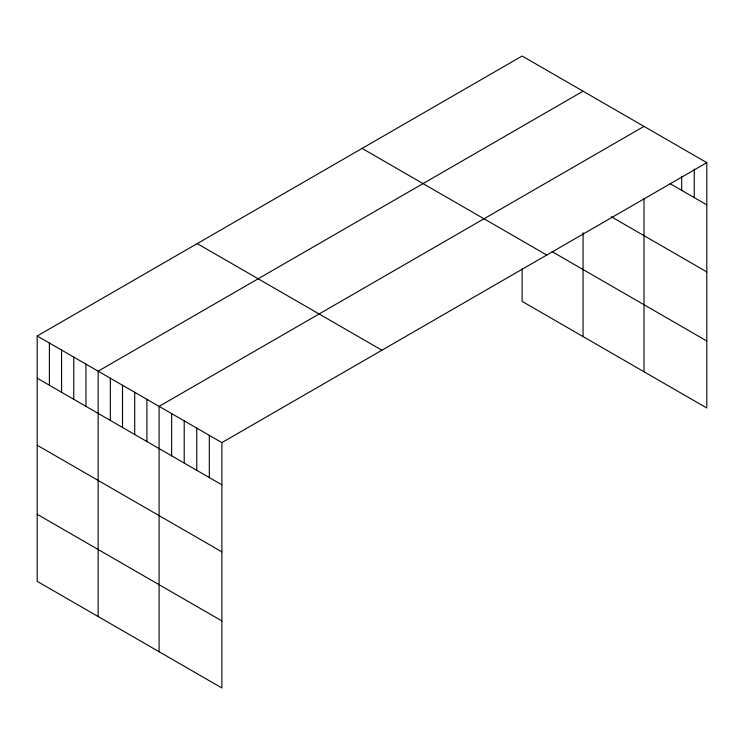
<?xml version="1.0" encoding="UTF-8"?>
<svg xmlns="http://www.w3.org/2000/svg" width="744" height="744" viewBox="0 0 744 744"><rect width="100%" height="100%" fill="white"/><g stroke="black" fill="none" stroke-linecap="round" stroke-linejoin="round"><path stroke-width="1.12" d="M37.2 335.99L221.879 442.615L221.879 687.977L37.2 581.352L37.2 335.99L522.121 56.023L706.8 162.648L706.8 408.01L522.121 301.385L522.121 268.984M583.064 91.205L98.143 371.172L98.143 616.544M644.006 126.396L159.086 406.363L159.086 651.725M221.879 442.615L706.8 162.648M670.093 183.666L706.8 204.86M611.196 216.699L706.8 271.895M552.122 251.667L706.8 340.975M362.096 148.409L546.775 255.034M197.225 243.604L381.904 350.219M37.2 378.203L221.879 484.828M37.2 445.238L221.879 551.862M37.2 514.309L221.879 620.933M694.245 169.083L694.245 197.606M681.681 176.672L681.681 190.362M644.006 198.778L644.006 371.758M583.064 232.695L583.064 336.576M209.324 435.361L209.324 477.574M196.76 428.116L196.76 470.32M184.205 420.862L184.205 463.075M171.65 413.608L171.65 455.821M146.903 399.323L146.903 441.536M134.71 392.283L134.71 434.496M122.518 385.252L122.518 427.465M110.335 378.212L110.335 420.425M85.96 364.142L85.96 406.354M73.768 357.101L73.768 399.314M61.575 350.061L61.575 392.274M49.392 343.021L49.392 385.234"/></g></svg>
